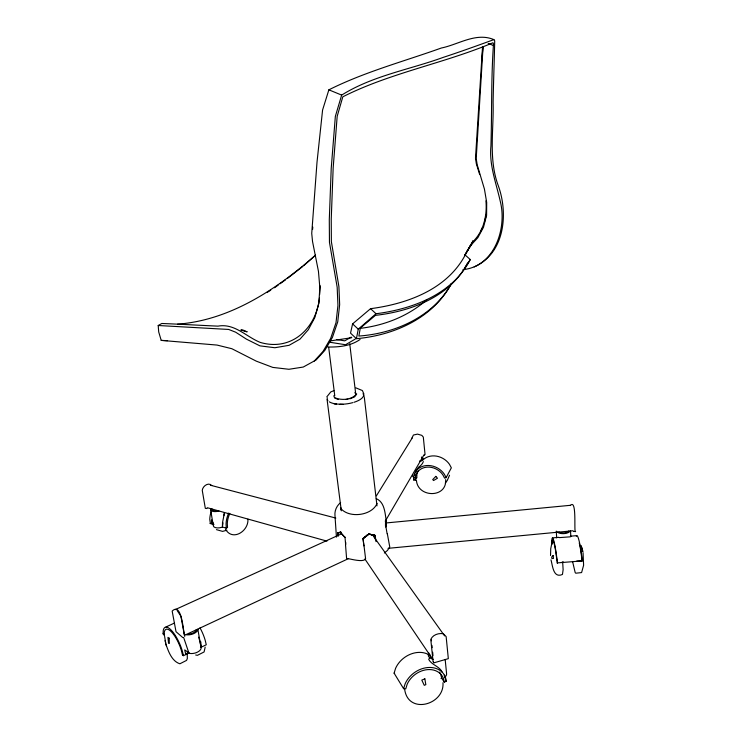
<?xml version="1.0" encoding="UTF-8"?>
<svg xmlns="http://www.w3.org/2000/svg" width="742" height="742" viewBox="0 0 742 742"><rect width="100%" height="100%" fill="white"/><g stroke="black" fill="none" stroke-linecap="round" stroke-linejoin="round"><path stroke-width="1.11" d="M213.325 525.809A6.465 3.024 -10.7 0 0 221.691 527.349L222.396 527.005L222.507 522.628L224.446 512.889L223.806 515.644M385.469 525.772L385.534 520.55L386.22 520.439C384.903 512.778 384.681 502.241 376.24 498.633M340.763 507.509L340.717 509.717L340.504 508.084C348.647 518.677 371.974 515.82 377.075 503.41M319.45 297.894C316.407 328.094 291.662 351.68 260.312 342.433C246.084 336.747 234.667 323.076 217.925 326.137C199.208 325.302 180.51 324.198 161.793 323.484L158.204 325.506L158.695 331.897L161.209 340.392L217.035 345.067L231.847 348.712L256.268 361.141L272.806 367.411L288.926 369.284L303.246 367.049L316.083 359.991L324.82 350.409L332.407 337.425L337.74 321.852L339.66 304.619L338.899 286.542L331.368 241.623L331.238 219.131L333.167 167.905L337.183 116.309L342.813 96.803C390.422 72.753 444.143 63.395 492.966 42.748L493.523 43.871C491.074 77.641 491.974 112.033 490.935 146.007C489.052 165.178 496.212 183.079 500.293 201.425C507.194 228.555 494.395 266.666 462.952 269.624M446.155 477.607L444.226 474.027A17.511 14.794 30.4 0 0 426.696 465.522A17.511 14.794 30.4 0 0 413.813 476.253L413.656 479.944L415.372 480.241L415.511 476.744A15.712 13.282 30.4 0 1 427.067 467.126A15.712 13.282 30.4 0 1 442.798 474.75L444.606 478.145L446.155 477.607L451.349 467.822L449.448 464.288A17.252 14.645 30.3 0 0 422.996 459.892M416.791 477.458L416.921 474.296A15.656 13.245 30.4 0 1 418.071 471.022M415.066 475.557L414.945 474.194M442.983 682.751C444.588 704.789 408.415 714.963 404.696 689.633M164.511 635.124L164.279 632.267A19.292 6.205 67.1 0 1 171.671 632.119A19.292 6.205 67.1 0 1 181.41 650.604L182.486 655L183.478 655.687L188.922 653.071L189.637 653.396A7.735 4.248 -13.3 0 0 197.261 652.237A7.735 4.248 -13.3 0 0 201.165 647.877L200.813 641.849L200.08 642.071L200.906 646.82M479.629 174.333L476.364 163.908L475.492 158.139L482.56 46.477M164.14 635.3L163.082 633.789L163.24 630.589A21.49 6.91 67.1 0 1 171.476 630.412A21.49 6.91 67.1 0 1 182.328 651.022L183.478 655.687M445.673 479.555C447.083 498.281 417.811 497.901 416.438 480.454M319.644 294.574L320.173 285.716M483.088 46.533L476.197 158.565L477.227 164.937L484.424 189.052L486.687 202.418L486.604 215.338L483.478 227.293L477.867 237.653L470.317 245.871M205.172 647.117L204.096 651.949L197.465 655.316L195.693 655.01M312.595 229.408L312.79 227.117M482.05 57.681L482.986 46.644M247.921 519.177C248.811 531.087 232.469 541.716 225.475 529.157M570.283 505.571C577.276 497.743 573.594 534.036 575.597 531.513L573.427 531.467M222.452 526.616L222.999 522.878L222.507 522.628M451.099 284.167C432.632 318.411 393.742 335.356 356.438 338.686L358.247 329.179L376.018 313.736C412.626 309.099 452.481 294.259 470.28 259.542L465.206 255.053L473.238 240.612L464.742 255.248L470.419 245.565M465.206 255.053C446.925 289.463 407.126 303.905 370.564 308.681L352.589 323.883L350.53 333.139L356.438 338.686M551.872 543.061L550.731 548.718L550.536 555.517M484.387 222.377L486.288 214.911M474.175 266.925C504.699 253.541 508.502 213.9 498.318 185.806C488.292 159.066 493.875 130.073 493.096 102.294C493.486 81.815 494.274 61.326 494.701 40.847L493.894 39.614C477.394 45.596 460.281 51.801 443.373 57.329C409.436 69.683 372.66 75.675 341.663 95.097L335.347 116.383L331.22 168.434L329.29 219.808L329.457 242.328L337.165 287.2L337.944 305.37L336.005 322.714L330.663 338.371L323.048 351.42L314.274 361.039M493.894 39.614C476.002 32.101 458.584 44.511 441.342 48.017C403.694 61.484 364.739 71.853 328.864 89.828L322.584 110.011L317.01 162.201L311.733 233.405L312.54 241.54L318.448 271.322L319.839 287.636L318.856 303.274L314.821 317.53L308.338 329.689L300 339.131L289.083 345.318L274.883 347.738L259.913 345.855L246.465 339.159L235.668 332.203L228.675 329.448L158.204 325.506M403.602 688.678L405.16 683.716A23.308 18.467 -36.9 0 1 425.722 667.8A23.308 18.467 -36.9 0 1 445.293 676.769L446.461 681.212L444.319 682.121L443.224 677.91A20.915 16.574 -36.9 0 0 425.658 669.868A20.915 16.574 -36.9 0 0 407.21 684.143L405.753 688.836L403.602 688.678L394.095 673.152L395.607 668.273A22.844 18.235 -36.8 0 1 428.681 654.639M415.52 472.728C416.179 467.887 422.217 465.781 423.357 461.589M449.531 475.232L447.222 480.556L445.265 483.088M467.562 262.956C450.394 296.642 411.031 311.343 375.452 315.359L360.315 328.038L358.859 336.052C395.198 333.473 433.513 316.63 451.47 283.444M480.853 230.688L482.486 227.627M415.372 480.241L416.781 477.783M413.656 479.944L414.231 478.942M385.265 521.19L424.034 454.79M470.28 259.542L464.464 268.418M376.407 495.823L412.218 437.956M467.117 251.167L471.754 244.22M417.672 468.61L419.119 466.885M474.416 240.13C484.09 229.714 487.169 214.707 485.927 200.869M426.715 299.833C408.48 315.99 384.829 325.348 360.779 328.289M315.563 255.118L303.645 265.757M340.624 502.622C336.701 505.645 334.41 510.774 334.985 515.727L336.441 537.115M314.404 256.175C275.82 289.723 229.872 320.284 177.533 324.18M384.365 553.003L387.454 550.443L389.773 546.993L387.343 533.795M364.637 537.013L363.023 538.729L368.969 534.184L375.267 535.538L368.653 533.813M366.242 535.733L367.856 534.453M302.745 266.471L287.423 278.435M367.93 534.565L363.023 538.423L363.932 545.889L363.023 538.627L368.895 534.101L375.127 535.474L376.046 541.641M274.521 287.766L278.213 285.095M280.049 283.769L285.587 279.762M360.074 339.465C350.818 346.022 338.825 347.256 327.778 346.987M207.222 507.695L326.972 541.131M207.009 508.548L205.321 508.353L202.26 490.369C202.557 486.298 208.419 481.781 211.748 485.546M345.318 537.236L344.891 537.514L340.253 532.311C332.694 534.5 343.861 531.189 340.253 532.311M266.953 292.571L270.737 290.168M429.479 658.182L428.681 659.36C431.677 665.055 439.468 666.223 442.241 672.196M355.325 339.02L345.549 344.742L329.346 342.173M351.254 337.072L344.77 340.838L336.608 339.558M226.904 530.196L222.6 531.393L216.423 529.63M229.872 513.408A16.259 10.119 -73.6 0 0 227.302 523.639L227.534 527.497L226.282 528.118L222.396 527.005M211.043 512.045A17.938 11.353 -73.4 0 0 209.763 519.4L210.348 523.296M200.915 647.33L206.276 644.77L205.163 640.142A21.268 7.188 66.9 0 0 200.006 627.862M182.486 655L183.265 654.63M348.536 558.596L184.415 635.356M163.082 633.789L163.592 633.547M166.05 626.934L174.324 623.122M175.242 609.599L341.478 533.869M349.89 398.844L354.593 396.859L356.698 393.974C351.569 400.003 341.505 400.68 334.559 397.582M386.22 524.047L385.998 520.476L385.905 526.811L387.129 533.795M440.998 678.55L441.722 678.253L444.319 682.121M333.919 390.635L330.784 391.924L326.749 396.933M385.608 520.634L386.22 520.439L386.118 526.811L385.46 526.82M340.828 532.097L338.139 532.923L338.352 535.974M433.959 662.819L448.326 658.655L446.137 636.562L443.262 633.696C438.522 632.926 432.79 634.781 430.777 639.418L433.04 661.215M559.347 537.625L570.357 536.828M351.764 337.703L330.079 340.949M345.911 399.493L347.905 399.168M570.477 505.302L385.951 522.971M388.029 548.338L573.056 530.753M552.66 537.904L558.819 537.319M570.459 536.216L576.617 535.631M552.057 544.201A18.253 1.753 83.1 0 1 553.643 541.716A18.253 1.753 83.1 0 1 556.639 558.262L557.548 562.881M561.406 562.519L563.289 561.898M576.729 561.073L582.257 560.887L557.131 562.918M161.209 340.392L167.544 340.671M424.183 455.319L425.055 454.531L423.311 437.075L421.79 435.35L417.496 434.116L413.424 435.025L411.847 438.225M334.16 403.898L343.286 404.399M394.095 673.152L394.651 673.198M241.085 330.125L244.359 330.542L241.039 329.958M210.385 485.222L335.82 518.074M213.752 524.13L211.637 523.555L211.414 519.864L213.279 523.277M242.003 330.348L247.188 331.832L243.432 330.44M226.978 527.339L227.534 527.497M210.014 523.453L213.844 524.557M328.864 89.828L341.663 95.097M355.863 387.853L362.402 390.552L363.96 394.178M488.199 43.463L492.957 45.336M335.542 398.398L338.324 399.511M371.881 534.824L373.532 535.965M182.82 637.591L176.021 631.711L172.163 611.074C182.291 601.187 183.45 634.846 184.758 636.376M370.564 308.681L376.018 313.736M352.589 323.883L358.247 329.179M177.143 610.49L180.9 616.231L184.211 634.224M368.969 534.184L374.849 535.334L375.443 539.453M373.671 536.596L444.606 635.885M364.897 559.004L432.753 659.369M445.395 679.635L446.461 681.212M433.152 661.623L433.885 662.708M188.922 653.071L183.626 637.424M363.051 393.659L364.22 396.395M354.936 392.425L355.78 394.475L349.732 343.722M334.614 398.027L333.789 395.764M166.004 644.418C168.434 651.634 171.968 661.308 179.889 663.784L186.567 660.389L187.336 658.497L187.207 652.914M198.633 637.155L199.793 641.088M444.226 675.201L445.024 678.216M441.722 678.253L440.627 674.061A20.813 16.519 -36.9 0 0 439.598 672.15M164.594 636.33L165.744 643.314M165.067 640.615L166.412 646.013M197.891 629.652L201.082 647.441M583.054 552.632L583.611 565.283L581.598 572.583L575.746 573.204L575.171 572.527L572.564 561.49M210.635 509.875L213.26 525.429M550.991 559.848C552.642 565.664 553.244 578.574 562.464 574.447L563.122 569.735L562.677 562.176M327.092 399.623L341.311 510.821M328.697 347.367L334.763 395.709M363.979 545.546L365.602 558.763C363.599 562.853 350.734 558.874 346.588 558.401L345.512 544.721M364.341 397.462L376.982 505.877M582.257 560.887L581.728 555.943A20.349 2.337 82.9 0 0 576.33 536.318M581.923 560.145L581.468 555.916A18.262 2.096 82.9 0 0 579.252 542.949M557.372 563.224L556.852 558.281A20.331 1.957 83.1 0 0 553.393 539.499A20.331 1.957 83.1 0 0 551.76 543.803M431.362 639.845L431.464 640.819M431.937 645.382L432.169 647.655M432.651 652.218L433.003 655.64M445.181 659.592L446.517 672.948M345.726 542.383L345.633 544.628L345.03 537.431L340.439 532.237L337.693 533.006L337.907 536.049M556.268 531.096L556.686 537.894M226.282 528.118L226.05 524.019A18.114 11.278 -73.6 0 1 228.712 513.047M570.496 530.678L570.839 536.549M363.608 395.616A18.364 7.197 -7 0 1 354.017 402.285M352.812 402.637A18.364 7.197 -7 0 1 339.827 404.251M336.451 404.01A18.364 7.197 -7 0 1 329.29 401.812M327.862 400.522A18.364 7.197 -7 0 1 327.361 397.74M218.973 511.015A6.502 2.959 -10.6 0 1 212.685 511.312A6.502 2.959 -10.6 0 1 210.719 508.734M217.258 510.848A5.296 2.412 -10.6 0 1 211.878 508.678M446.563 673.393A8.171 4.934 -4.9 0 1 444.866 677.14M433.124 659.276A8.218 4.851 -5 0 1 428.941 653.09M432.243 657.95A6.697 3.951 -5 0 1 429.831 654.388M414.296 477.496A6.159 2.801 -5.5 0 1 412.775 474.889M421.428 457.063A6.186 2.745 -5.6 0 1 420.102 461.496M421.91 458.389A5.036 2.235 -5.6 0 1 419.536 461.097M570.042 531.235A7.179 3.562 -1.5 0 1 563.493 533.646A7.179 3.562 -1.5 0 1 556.76 531.624M568.799 531.012A5.843 2.903 -1.5 0 1 564.226 532.932A5.843 2.903 -1.5 0 1 558.763 531.968M197.826 629.262A7.782 4.164 -13.1 0 1 193.875 633.557A7.782 4.164 -13.1 0 1 186.214 634.716M196.407 629.476A6.344 3.395 -13.1 0 1 188.44 634.039M169.287 638.259L169.213 643.499L168.517 643.026L167.942 637.359L169.287 638.259M553.096 555.563L551.705 557.01L551.909 558.503L553.476 558.466L553.096 555.563M435.823 476.383L432.716 479.573L433.569 480.528L437.474 478.228L435.823 476.383M188.709 652.663L185.723 654.129L184.684 649.899L188.709 652.663M424.841 678.837L421.799 680.108L424.257 685.32L425.834 684.662L424.841 678.837M582.795 551.436L581.246 545.982L582.795 551.436"/></g></svg>
